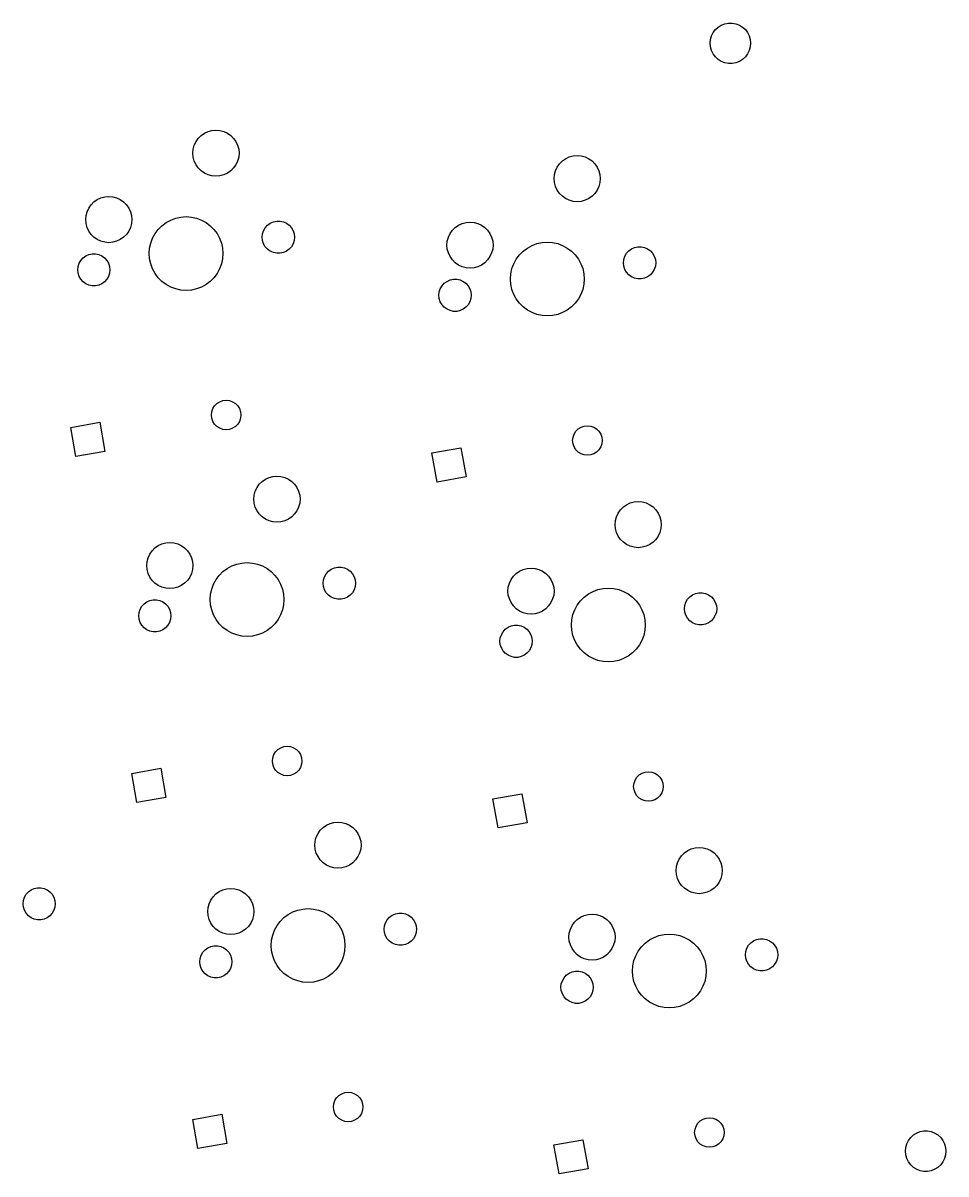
# Model space of a CAD drawing. Extents: x 71 to 343, y -193 to -92.
# Drawn here: x 292.5 to 342.6, y -154.9 to -92.5 of the extents above; entities that cross this region are included whole.
import ezdxf

# ---------------------------------------------------------------- set-up
doc = ezdxf.new("R2010")
doc.units = 0
doc.layers.add('BLACK', color=7, linetype='CONTINUOUS')

msp = doc.modelspace()

# ---------------------------------------------------------------- linework, layer by layer
at = {"layer": 'BLACK', "linetype": 'CONTINUOUS'}
for p, q in [((329.961, -93.0502), (330.083, -92.8882)), ((330.083, -92.8882), (330.233, -92.7514)), ((330.233, -92.7514), (330.406, -92.6445)), ((330.406, -92.6445), (330.595, -92.5712)), ((330.595, -92.5712), (330.795, -92.5339)), ((330.795, -92.5339), (330.998, -92.5339)), ((330.998, -92.5339), (331.197, -92.5712)), ((331.197, -92.5712), (331.386, -92.6445)), ((331.386, -92.6445), (331.559, -92.7514)), ((331.559, -92.7514), (331.709, -92.8882)), ((331.709, -92.8882), (331.831, -93.0502)), ((329.796, -93.6292), (329.815, -93.4271)), ((329.815, -93.4271), (329.87, -93.2319)), ((329.87, -93.2319), (329.961, -93.0502)), ((331.831, -93.0502), (331.922, -93.2319)), ((331.922, -93.2319), (331.977, -93.4271)), ((331.977, -93.4271), (331.996, -93.6292)), ((329.815, -93.8314), (329.796, -93.6292)), ((329.87, -94.0266), (329.815, -93.8314)), ((329.961, -94.2083), (329.87, -94.0266)), ((330.083, -94.3703), (329.961, -94.2083)), ((331.831, -94.2083), (331.709, -94.3703)), ((331.922, -94.0266), (331.831, -94.2083)), ((331.977, -93.8314), (331.922, -94.0266)), ((331.996, -93.6292), (331.977, -93.8314)), ((330.233, -94.507), (330.083, -94.3703)), ((330.406, -94.6139), (330.233, -94.507)), ((330.595, -94.6872), (330.406, -94.6139)), ((330.795, -94.7245), (330.595, -94.6872)), ((330.998, -94.7245), (330.795, -94.7245)), ((331.197, -94.6872), (330.998, -94.7245)), ((331.386, -94.6139), (331.197, -94.6872)), ((331.559, -94.507), (331.386, -94.6139)), ((331.709, -94.3703), (331.559, -94.507)), ((302.2, -98.6327), (302.379, -98.5078)), ((302.379, -98.5078), (302.576, -98.4157)), ((302.576, -98.4157), (302.787, -98.3593)), ((302.787, -98.3593), (303.004, -98.3403)), ((303.004, -98.3403), (303.221, -98.3593)), ((303.221, -98.3593), (303.431, -98.4157)), ((303.431, -98.4157), (303.629, -98.5078)), ((303.629, -98.5078), (303.807, -98.6327)), ((301.773, -99.3732), (301.829, -99.1628)), ((301.829, -99.1628), (301.921, -98.9653)), ((301.921, -98.9653), (302.046, -98.7868)), ((302.046, -98.7868), (302.2, -98.6327)), ((303.807, -98.6327), (303.961, -98.7868)), ((303.961, -98.7868), (304.086, -98.9653)), ((304.086, -98.9653), (304.178, -99.1628)), ((304.178, -99.1628), (304.235, -99.3732)), ((301.754, -99.5903), (301.773, -99.3732)), ((301.773, -99.8074), (301.754, -99.5903)), ((301.829, -100.018), (301.773, -99.8074)), ((304.235, -99.8074), (304.178, -100.018)), ((304.235, -99.3732), (304.254, -99.5903)), ((304.254, -99.5903), (304.235, -99.8074)), ((321.966, -99.8899), (322.164, -99.7978)), ((322.164, -99.7978), (322.374, -99.7414)), ((322.374, -99.7414), (322.591, -99.7224)), ((322.591, -99.7224), (322.808, -99.7414)), ((322.808, -99.7414), (323.019, -99.7978)), ((323.019, -99.7978), (323.216, -99.8899)), ((301.921, -100.215), (301.829, -100.018)), ((302.046, -100.394), (301.921, -100.215)), ((302.2, -100.548), (302.046, -100.394)), ((303.961, -100.394), (303.807, -100.548)), ((304.086, -100.215), (303.961, -100.394)), ((304.178, -100.018), (304.086, -100.215)), ((321.417, -100.545), (321.509, -100.347)), ((321.509, -100.347), (321.634, -100.169)), ((321.634, -100.169), (321.788, -100.015)), ((321.788, -100.015), (321.966, -99.8899)), ((323.216, -99.8899), (323.395, -100.015)), ((323.395, -100.015), (323.549, -100.169)), ((323.549, -100.169), (323.674, -100.347)), ((323.674, -100.347), (323.766, -100.545)), ((302.379, -100.673), (302.2, -100.548)), ((302.576, -100.765), (302.379, -100.673)), ((302.787, -100.821), (302.576, -100.765)), ((303.004, -100.84), (302.787, -100.821)), ((303.221, -100.821), (303.004, -100.84)), ((303.431, -100.765), (303.221, -100.821)), ((303.629, -100.673), (303.431, -100.765)), ((303.807, -100.548), (303.629, -100.673)), ((321.341, -100.972), (321.36, -100.755)), ((321.36, -101.19), (321.341, -100.972)), ((321.36, -100.755), (321.417, -100.545)), ((323.766, -100.545), (323.822, -100.755)), ((323.822, -100.755), (323.841, -100.972)), ((323.841, -100.972), (323.822, -101.19)), ((321.417, -101.4), (321.36, -101.19)), ((321.509, -101.597), (321.417, -101.4)), ((321.634, -101.776), (321.509, -101.597)), ((323.674, -101.597), (323.549, -101.776)), ((323.766, -101.4), (323.674, -101.597)), ((323.822, -101.19), (323.766, -101.4)), ((296.234, -102.391), (296.388, -102.237)), ((296.388, -102.237), (296.566, -102.112)), ((296.566, -102.112), (296.764, -102.02)), ((296.764, -102.02), (296.974, -101.963)), ((296.974, -101.963), (297.191, -101.944)), ((297.191, -101.944), (297.408, -101.963)), ((297.408, -101.963), (297.619, -102.02)), ((297.619, -102.02), (297.816, -102.112)), ((297.816, -102.112), (297.995, -102.237)), ((297.995, -102.237), (298.149, -102.391)), ((321.788, -101.93), (321.634, -101.776)), ((321.966, -102.055), (321.788, -101.93)), ((322.164, -102.147), (321.966, -102.055)), ((322.374, -102.203), (322.164, -102.147)), ((322.591, -102.222), (322.374, -102.203)), ((322.808, -102.203), (322.591, -102.222)), ((323.019, -102.147), (322.808, -102.203)), ((323.216, -102.055), (323.019, -102.147)), ((323.395, -101.93), (323.216, -102.055)), ((323.549, -101.776), (323.395, -101.93)), ((295.96, -102.977), (296.017, -102.767)), ((296.017, -102.767), (296.109, -102.569)), ((296.109, -102.569), (296.234, -102.391)), ((298.149, -102.391), (298.274, -102.569)), ((298.274, -102.569), (298.366, -102.767)), ((298.366, -102.767), (298.422, -102.977)), ((295.941, -103.194), (295.96, -102.977)), ((295.96, -103.411), (295.941, -103.194)), ((296.017, -103.622), (295.96, -103.411)), ((298.422, -103.411), (298.366, -103.622)), ((298.422, -102.977), (298.441, -103.194)), ((298.441, -103.194), (298.422, -103.411)), ((299.873, -103.724), (300.075, -103.523)), ((300.075, -103.523), (300.303, -103.352)), ((300.303, -103.352), (300.553, -103.215)), ((300.553, -103.215), (300.821, -103.115)), ((300.821, -103.115), (301.1, -103.055)), ((301.1, -103.055), (301.384, -103.034)), ((301.384, -103.034), (301.669, -103.055)), ((301.669, -103.055), (301.948, -103.115)), ((301.948, -103.115), (302.215, -103.215)), ((302.215, -103.215), (302.466, -103.352)), ((302.466, -103.352), (302.694, -103.523)), ((302.694, -103.523), (302.896, -103.724)), ((305.679, -103.638), (305.802, -103.502)), ((305.802, -103.502), (305.95, -103.394)), ((305.95, -103.394), (306.117, -103.32)), ((306.117, -103.32), (306.296, -103.282)), ((306.296, -103.282), (306.479, -103.282)), ((306.479, -103.282), (306.658, -103.32)), ((306.658, -103.32), (306.825, -103.394)), ((306.825, -103.394), (306.973, -103.502)), ((306.973, -103.502), (307.095, -103.638)), ((315.975, -103.619), (316.154, -103.494)), ((316.154, -103.494), (316.351, -103.402)), ((316.351, -103.402), (316.562, -103.346)), ((316.562, -103.346), (316.779, -103.327)), ((316.779, -103.327), (316.996, -103.346)), ((316.996, -103.346), (317.206, -103.402)), ((317.206, -103.402), (317.404, -103.494)), ((317.404, -103.494), (317.582, -103.619)), ((296.109, -103.819), (296.017, -103.622)), ((296.234, -103.998), (296.109, -103.819)), ((296.388, -104.152), (296.234, -103.998)), ((296.566, -104.277), (296.388, -104.152)), ((297.995, -104.152), (297.816, -104.277)), ((298.149, -103.998), (297.995, -104.152)), ((298.274, -103.819), (298.149, -103.998)), ((298.366, -103.622), (298.274, -103.819)), ((299.465, -104.471), (299.565, -104.203)), ((299.565, -104.203), (299.702, -103.953)), ((299.702, -103.953), (299.873, -103.724)), ((302.896, -103.724), (303.067, -103.953)), ((303.067, -103.953), (303.204, -104.203)), ((303.204, -104.203), (303.303, -104.471)), ((305.512, -104.152), (305.531, -103.97)), ((305.531, -104.334), (305.512, -104.152)), ((305.531, -103.97), (305.588, -103.796)), ((305.588, -103.796), (305.679, -103.638)), ((307.095, -103.638), (307.186, -103.796)), ((307.186, -103.796), (307.243, -103.97)), ((307.243, -103.97), (307.262, -104.152)), ((307.262, -104.152), (307.243, -104.334)), ((315.548, -104.359), (315.604, -104.149)), ((315.604, -104.149), (315.696, -103.952)), ((315.696, -103.952), (315.821, -103.773)), ((315.821, -103.773), (315.975, -103.619)), ((317.582, -103.619), (317.736, -103.773)), ((317.736, -103.773), (317.861, -103.952)), ((317.861, -103.952), (317.953, -104.149)), ((317.953, -104.149), (318.01, -104.359)), ((296.764, -104.369), (296.566, -104.277)), ((296.974, -104.425), (296.764, -104.369)), ((297.191, -104.444), (296.974, -104.425)), ((297.408, -104.425), (297.191, -104.444)), ((297.619, -104.369), (297.408, -104.425)), ((297.816, -104.277), (297.619, -104.369)), ((299.384, -105.034), (299.405, -104.75)), ((299.405, -104.75), (299.465, -104.471)), ((303.303, -104.471), (303.364, -104.75)), ((303.364, -104.75), (303.384, -105.034)), ((305.588, -104.508), (305.531, -104.334)), ((305.679, -104.666), (305.588, -104.508)), ((305.802, -104.802), (305.679, -104.666)), ((305.95, -104.91), (305.802, -104.802)), ((306.973, -104.802), (306.825, -104.91)), ((307.095, -104.666), (306.973, -104.802)), ((307.186, -104.508), (307.095, -104.666)), ((307.243, -104.334), (307.186, -104.508)), ((315.529, -104.577), (315.548, -104.359)), ((315.548, -104.794), (315.529, -104.577)), ((315.604, -105.004), (315.548, -104.794)), ((318.01, -104.794), (317.953, -105.004)), ((318.01, -104.359), (318.029, -104.577)), ((318.029, -104.577), (318.01, -104.794)), ((319.662, -104.905), (319.891, -104.734)), ((319.891, -104.734), (320.141, -104.597)), ((320.141, -104.597), (320.408, -104.497)), ((320.408, -104.497), (320.687, -104.437)), ((320.687, -104.437), (320.972, -104.416)), ((320.972, -104.416), (321.257, -104.437)), ((321.257, -104.437), (321.535, -104.497)), ((321.535, -104.497), (321.803, -104.597)), ((321.803, -104.597), (322.053, -104.734)), ((322.053, -104.734), (322.282, -104.905)), ((325.389, -104.884), (325.537, -104.776)), ((325.537, -104.776), (325.704, -104.702)), ((325.704, -104.702), (325.883, -104.664)), ((325.883, -104.664), (326.066, -104.664)), ((326.066, -104.664), (326.245, -104.702)), ((326.245, -104.702), (326.412, -104.776)), ((326.412, -104.776), (326.56, -104.884)), ((295.582, -105.56), (295.674, -105.402)), ((295.674, -105.402), (295.796, -105.266)), ((295.796, -105.266), (295.944, -105.159)), ((295.944, -105.159), (296.111, -105.084)), ((296.111, -105.084), (296.29, -105.046)), ((296.29, -105.046), (296.473, -105.046)), ((296.473, -105.046), (296.652, -105.084)), ((296.652, -105.084), (296.819, -105.159)), ((296.819, -105.159), (296.967, -105.266)), ((296.967, -105.266), (297.089, -105.402)), ((297.089, -105.402), (297.181, -105.56)), ((299.405, -105.319), (299.384, -105.034)), ((299.465, -105.598), (299.405, -105.319)), ((303.364, -105.319), (303.303, -105.598)), ((303.384, -105.034), (303.364, -105.319)), ((306.117, -104.984), (305.95, -104.91)), ((306.296, -105.022), (306.117, -104.984)), ((306.479, -105.022), (306.296, -105.022)), ((306.658, -104.984), (306.479, -105.022)), ((306.825, -104.91), (306.658, -104.984)), ((315.696, -105.202), (315.604, -105.004)), ((315.821, -105.38), (315.696, -105.202)), ((315.975, -105.534), (315.821, -105.38)), ((317.736, -105.38), (317.582, -105.534)), ((317.861, -105.202), (317.736, -105.38)), ((317.953, -105.004), (317.861, -105.202)), ((319.153, -105.586), (319.289, -105.335)), ((319.289, -105.335), (319.46, -105.107)), ((319.46, -105.107), (319.662, -104.905)), ((322.282, -104.905), (322.483, -105.107)), ((322.483, -105.107), (322.654, -105.335)), ((322.654, -105.335), (322.791, -105.586)), ((325.1, -105.534), (325.119, -105.352)), ((325.119, -105.352), (325.175, -105.178)), ((325.175, -105.178), (325.267, -105.02)), ((325.267, -105.02), (325.389, -104.884)), ((326.56, -104.884), (326.683, -105.02)), ((326.683, -105.02), (326.774, -105.178)), ((326.774, -105.178), (326.831, -105.352)), ((326.831, -105.352), (326.85, -105.534)), ((295.506, -105.916), (295.526, -105.734)), ((295.526, -106.098), (295.506, -105.916)), ((295.526, -105.734), (295.582, -105.56)), ((297.181, -105.56), (297.237, -105.734)), ((297.237, -105.734), (297.256, -105.916)), ((297.256, -105.916), (297.237, -106.098)), ((299.565, -105.865), (299.465, -105.598)), ((299.702, -106.115), (299.565, -105.865)), ((303.204, -105.865), (303.067, -106.115)), ((303.303, -105.598), (303.204, -105.865)), ((316.154, -105.659), (315.975, -105.534)), ((316.351, -105.751), (316.154, -105.659)), ((316.562, -105.808), (316.351, -105.751)), ((316.779, -105.827), (316.562, -105.808)), ((316.996, -105.808), (316.779, -105.827)), ((317.206, -105.751), (316.996, -105.808)), ((317.404, -105.659), (317.206, -105.751)), ((317.582, -105.534), (317.404, -105.659)), ((318.992, -106.132), (319.053, -105.853)), ((319.053, -105.853), (319.153, -105.586)), ((322.791, -105.586), (322.891, -105.853)), ((322.891, -105.853), (322.952, -106.132)), ((325.119, -105.716), (325.1, -105.534)), ((325.175, -105.89), (325.119, -105.716)), ((325.267, -106.049), (325.175, -105.89)), ((325.389, -106.184), (325.267, -106.049)), ((326.683, -106.049), (326.56, -106.184)), ((326.774, -105.89), (326.683, -106.049)), ((326.831, -105.716), (326.774, -105.89)), ((326.85, -105.534), (326.831, -105.716)), ((295.582, -106.272), (295.526, -106.098)), ((295.674, -106.431), (295.582, -106.272)), ((295.796, -106.567), (295.674, -106.431)), ((295.944, -106.674), (295.796, -106.567)), ((296.111, -106.748), (295.944, -106.674)), ((296.819, -106.674), (296.652, -106.748)), ((296.967, -106.567), (296.819, -106.674)), ((297.089, -106.431), (296.967, -106.567)), ((297.181, -106.272), (297.089, -106.431)), ((297.237, -106.098), (297.181, -106.272)), ((299.873, -106.344), (299.702, -106.115)), ((300.075, -106.546), (299.873, -106.344)), ((300.303, -106.717), (300.075, -106.546)), ((300.553, -106.853), (300.303, -106.717)), ((302.466, -106.717), (302.215, -106.853)), ((302.694, -106.546), (302.466, -106.717)), ((302.896, -106.344), (302.694, -106.546)), ((303.067, -106.115), (302.896, -106.344)), ((315.261, -106.784), (315.384, -106.648)), ((315.384, -106.648), (315.532, -106.541)), ((315.532, -106.541), (315.699, -106.466)), ((315.699, -106.466), (315.878, -106.428)), ((315.878, -106.428), (316.061, -106.428)), ((316.061, -106.428), (316.239, -106.466)), ((316.239, -106.466), (316.407, -106.541)), ((316.407, -106.541), (316.555, -106.648)), ((316.555, -106.648), (316.677, -106.784)), ((318.972, -106.416), (318.992, -106.132)), ((318.992, -106.701), (318.972, -106.416)), ((319.053, -106.98), (318.992, -106.701)), ((322.952, -106.701), (322.891, -106.98)), ((322.952, -106.132), (322.972, -106.416)), ((322.972, -106.416), (322.952, -106.701)), ((325.537, -106.292), (325.389, -106.184)), ((325.704, -106.366), (325.537, -106.292)), ((325.883, -106.404), (325.704, -106.366)), ((326.066, -106.404), (325.883, -106.404)), ((326.245, -106.366), (326.066, -106.404)), ((326.412, -106.292), (326.245, -106.366)), ((326.56, -106.184), (326.412, -106.292)), ((296.29, -106.787), (296.111, -106.748)), ((296.473, -106.787), (296.29, -106.787)), ((296.652, -106.748), (296.473, -106.787)), ((300.821, -106.953), (300.553, -106.853)), ((301.1, -107.014), (300.821, -106.953)), ((301.384, -107.034), (301.1, -107.014)), ((301.669, -107.014), (301.384, -107.034)), ((301.948, -106.953), (301.669, -107.014)), ((302.215, -106.853), (301.948, -106.953)), ((315.094, -107.298), (315.113, -107.117)), ((315.113, -107.48), (315.094, -107.298)), ((315.113, -107.117), (315.17, -106.943)), ((315.17, -106.943), (315.261, -106.784)), ((316.677, -106.784), (316.768, -106.943)), ((316.768, -106.943), (316.825, -107.117)), ((316.825, -107.117), (316.844, -107.298)), ((316.844, -107.298), (316.825, -107.48)), ((319.153, -107.247), (319.053, -106.98)), ((319.289, -107.498), (319.153, -107.247)), ((322.791, -107.247), (322.654, -107.498)), ((322.891, -106.98), (322.791, -107.247)), ((315.17, -107.654), (315.113, -107.48)), ((315.261, -107.813), (315.17, -107.654)), ((315.384, -107.949), (315.261, -107.813)), ((315.532, -108.056), (315.384, -107.949)), ((316.555, -107.949), (316.407, -108.056)), ((316.677, -107.813), (316.555, -107.949)), ((316.768, -107.654), (316.677, -107.813)), ((316.825, -107.48), (316.768, -107.654)), ((319.46, -107.726), (319.289, -107.498)), ((319.662, -107.928), (319.46, -107.726)), ((319.891, -108.099), (319.662, -107.928)), ((322.282, -107.928), (322.053, -108.099)), ((322.483, -107.726), (322.282, -107.928)), ((322.654, -107.498), (322.483, -107.726)), ((315.699, -108.131), (315.532, -108.056)), ((315.878, -108.169), (315.699, -108.131)), ((316.061, -108.169), (315.878, -108.169)), ((316.239, -108.131), (316.061, -108.169)), ((316.407, -108.056), (316.239, -108.131)), ((320.141, -108.236), (319.891, -108.099)), ((320.408, -108.335), (320.141, -108.236)), ((320.687, -108.396), (320.408, -108.335)), ((320.972, -108.416), (320.687, -108.396)), ((321.257, -108.396), (320.972, -108.416)), ((321.535, -108.335), (321.257, -108.396)), ((321.803, -108.236), (321.535, -108.335)), ((322.053, -108.099), (321.803, -108.236)), ((302.778, -113.612), (302.837, -113.443)), ((302.837, -113.443), (302.932, -113.291)), ((302.932, -113.291), (303.059, -113.164)), ((303.059, -113.164), (303.211, -113.069)), ((303.211, -113.069), (303.38, -113.01)), ((303.38, -113.01), (303.558, -112.99)), ((303.558, -112.99), (303.736, -113.01)), ((303.736, -113.01), (303.905, -113.069)), ((303.905, -113.069), (304.057, -113.164)), ((304.057, -113.164), (304.183, -113.291)), ((304.183, -113.291), (304.279, -113.443)), ((304.279, -113.443), (304.338, -113.612)), ((295.127, -114.464), (296.702, -114.186)), ((296.702, -114.186), (296.98, -115.762)), ((302.758, -113.79), (302.778, -113.612)), ((302.778, -113.968), (302.758, -113.79)), ((302.837, -114.137), (302.778, -113.968)), ((302.932, -114.289), (302.837, -114.137)), ((304.279, -114.137), (304.183, -114.289)), ((304.338, -113.968), (304.279, -114.137)), ((304.338, -113.612), (304.358, -113.79)), ((304.358, -113.79), (304.338, -113.968)), ((295.405, -116.04), (295.127, -114.464)), ((303.059, -114.415), (302.932, -114.289)), ((303.211, -114.511), (303.059, -114.415)), ((303.38, -114.57), (303.211, -114.511)), ((303.558, -114.59), (303.38, -114.57)), ((303.736, -114.57), (303.558, -114.59)), ((303.905, -114.511), (303.736, -114.57)), ((304.057, -114.415), (303.905, -114.511)), ((304.183, -114.289), (304.057, -114.415)), ((322.365, -114.994), (322.425, -114.825)), ((322.425, -114.825), (322.52, -114.673)), ((322.52, -114.673), (322.647, -114.546)), ((322.647, -114.546), (322.798, -114.451)), ((322.798, -114.451), (322.967, -114.392)), ((322.967, -114.392), (323.145, -114.372)), ((323.145, -114.372), (323.323, -114.392)), ((323.323, -114.392), (323.492, -114.451)), ((323.492, -114.451), (323.644, -114.546)), ((323.644, -114.546), (323.771, -114.673)), ((323.771, -114.673), (323.866, -114.825)), ((323.866, -114.825), (323.925, -114.994)), ((322.345, -115.172), (322.365, -114.994)), ((322.365, -115.35), (322.345, -115.172)), ((322.425, -115.519), (322.365, -115.35)), ((323.925, -115.35), (323.866, -115.519)), ((323.925, -114.994), (323.945, -115.172)), ((323.945, -115.172), (323.925, -115.35)), ((296.98, -115.762), (295.405, -116.04)), ((314.714, -115.846), (316.29, -115.568)), ((314.992, -117.422), (314.714, -115.846)), ((316.29, -115.568), (316.568, -117.144)), ((322.52, -115.671), (322.425, -115.519)), ((322.647, -115.797), (322.52, -115.671)), ((322.798, -115.893), (322.647, -115.797)), ((322.967, -115.952), (322.798, -115.893)), ((323.145, -115.972), (322.967, -115.952)), ((323.323, -115.952), (323.145, -115.972)), ((323.492, -115.893), (323.323, -115.952)), ((323.644, -115.797), (323.492, -115.893)), ((323.771, -115.671), (323.644, -115.797)), ((323.866, -115.519), (323.771, -115.671)), ((305.508, -117.393), (305.687, -117.268)), ((305.687, -117.268), (305.884, -117.176)), ((305.884, -117.176), (306.095, -117.12)), ((306.095, -117.12), (306.312, -117.101)), ((306.312, -117.101), (306.529, -117.12)), ((306.529, -117.12), (306.739, -117.176)), ((306.739, -117.176), (306.937, -117.268)), ((306.937, -117.268), (307.115, -117.393)), ((316.568, -117.144), (314.992, -117.422)), ((305.081, -118.134), (305.137, -117.923)), ((305.137, -117.923), (305.229, -117.726)), ((305.229, -117.726), (305.354, -117.547)), ((305.354, -117.547), (305.508, -117.393)), ((307.115, -117.393), (307.269, -117.547)), ((307.269, -117.547), (307.394, -117.726)), ((307.394, -117.726), (307.486, -117.923)), ((307.486, -117.923), (307.543, -118.134)), ((305.062, -118.351), (305.081, -118.134)), ((305.081, -118.568), (305.062, -118.351)), ((305.137, -118.778), (305.081, -118.568)), ((307.543, -118.568), (307.486, -118.778)), ((307.543, -118.134), (307.562, -118.351)), ((307.562, -118.351), (307.543, -118.568)), ((325.274, -118.651), (325.472, -118.558)), ((325.472, -118.558), (325.682, -118.502)), ((325.682, -118.502), (325.899, -118.483)), ((325.899, -118.483), (326.116, -118.502)), ((326.116, -118.502), (326.327, -118.558)), ((326.327, -118.558), (326.524, -118.651)), ((305.229, -118.976), (305.137, -118.778)), ((305.354, -119.154), (305.229, -118.976)), ((305.508, -119.308), (305.354, -119.154)), ((307.269, -119.154), (307.115, -119.308)), ((307.394, -118.976), (307.269, -119.154)), ((307.486, -118.778), (307.394, -118.976)), ((324.725, -119.306), (324.817, -119.108)), ((324.817, -119.108), (324.942, -118.93)), ((324.942, -118.93), (325.096, -118.775)), ((325.096, -118.775), (325.274, -118.651)), ((326.524, -118.651), (326.703, -118.775)), ((326.703, -118.775), (326.857, -118.93)), ((326.857, -118.93), (326.982, -119.108)), ((326.982, -119.108), (327.074, -119.306)), ((305.687, -119.433), (305.508, -119.308)), ((305.884, -119.526), (305.687, -119.433)), ((306.095, -119.582), (305.884, -119.526)), ((306.312, -119.601), (306.095, -119.582)), ((306.529, -119.582), (306.312, -119.601)), ((306.739, -119.526), (306.529, -119.582)), ((306.937, -119.433), (306.739, -119.526)), ((307.115, -119.308), (306.937, -119.433)), ((324.649, -119.733), (324.668, -119.516)), ((324.668, -119.95), (324.649, -119.733)), ((324.668, -119.516), (324.725, -119.306)), ((327.074, -119.306), (327.13, -119.516)), ((327.13, -119.516), (327.149, -119.733)), ((327.149, -119.733), (327.13, -119.95)), ((324.725, -120.161), (324.668, -119.95)), ((324.817, -120.358), (324.725, -120.161)), ((324.942, -120.537), (324.817, -120.358)), ((326.982, -120.358), (326.857, -120.537)), ((327.074, -120.161), (326.982, -120.358)), ((327.13, -119.95), (327.074, -120.161)), ((299.542, -121.151), (299.696, -120.997)), ((299.696, -120.997), (299.874, -120.872)), ((299.874, -120.872), (300.072, -120.78)), ((300.072, -120.78), (300.282, -120.724)), ((300.282, -120.724), (300.499, -120.705)), ((300.499, -120.705), (300.716, -120.724)), ((300.716, -120.724), (300.927, -120.78)), ((300.927, -120.78), (301.124, -120.872)), ((301.124, -120.872), (301.303, -120.997)), ((301.303, -120.997), (301.457, -121.151)), ((325.096, -120.691), (324.942, -120.537)), ((325.274, -120.816), (325.096, -120.691)), ((325.472, -120.908), (325.274, -120.816)), ((325.682, -120.964), (325.472, -120.908)), ((325.899, -120.983), (325.682, -120.964)), ((326.116, -120.964), (325.899, -120.983)), ((326.327, -120.908), (326.116, -120.964)), ((326.524, -120.816), (326.327, -120.908)), ((326.703, -120.691), (326.524, -120.816)), ((326.857, -120.537), (326.703, -120.691)), ((299.268, -121.738), (299.325, -121.527)), ((299.325, -121.527), (299.417, -121.33)), ((299.417, -121.33), (299.542, -121.151)), ((301.457, -121.151), (301.582, -121.33)), ((301.582, -121.33), (301.674, -121.527)), ((301.674, -121.527), (301.73, -121.738)), ((299.249, -121.955), (299.268, -121.738)), ((299.268, -122.172), (299.249, -121.955)), ((299.325, -122.382), (299.268, -122.172)), ((301.73, -122.172), (301.674, -122.382)), ((301.73, -121.738), (301.749, -121.955)), ((301.749, -121.955), (301.73, -122.172)), ((303.181, -122.485), (303.383, -122.283)), ((303.383, -122.283), (303.611, -122.112)), ((303.611, -122.112), (303.861, -121.976)), ((303.861, -121.976), (304.129, -121.876)), ((304.129, -121.876), (304.408, -121.815)), ((304.408, -121.815), (304.692, -121.795)), ((304.692, -121.795), (304.977, -121.815)), ((304.977, -121.815), (305.256, -121.876)), ((305.256, -121.876), (305.523, -121.976)), ((305.523, -121.976), (305.774, -122.112)), ((305.774, -122.112), (306.002, -122.283)), ((306.002, -122.283), (306.204, -122.485)), ((308.987, -122.398), (309.11, -122.262)), ((309.11, -122.262), (309.258, -122.155)), ((309.258, -122.155), (309.425, -122.08)), ((309.425, -122.08), (309.604, -122.042)), ((309.604, -122.042), (309.787, -122.042)), ((309.787, -122.042), (309.966, -122.08)), ((309.966, -122.08), (310.133, -122.155)), ((310.133, -122.155), (310.281, -122.262)), ((310.281, -122.262), (310.403, -122.398)), ((319.283, -122.38), (319.462, -122.255)), ((319.462, -122.255), (319.659, -122.162)), ((319.659, -122.162), (319.87, -122.106)), ((319.87, -122.106), (320.087, -122.087)), ((320.087, -122.087), (320.304, -122.106)), ((320.304, -122.106), (320.514, -122.162)), ((320.514, -122.162), (320.712, -122.255)), ((320.712, -122.255), (320.89, -122.38)), ((299.417, -122.58), (299.325, -122.382)), ((299.542, -122.758), (299.417, -122.58)), ((299.696, -122.913), (299.542, -122.758)), ((299.874, -123.037), (299.696, -122.913)), ((301.303, -122.913), (301.124, -123.037)), ((301.457, -122.758), (301.303, -122.913)), ((301.582, -122.58), (301.457, -122.758)), ((301.674, -122.382), (301.582, -122.58)), ((302.873, -122.964), (303.01, -122.713)), ((303.01, -122.713), (303.181, -122.485)), ((306.204, -122.485), (306.375, -122.713)), ((306.375, -122.713), (306.512, -122.964)), ((308.82, -122.913), (308.839, -122.731)), ((308.839, -123.095), (308.82, -122.913)), ((308.839, -122.731), (308.896, -122.557)), ((308.896, -122.557), (308.987, -122.398)), ((310.403, -122.398), (310.494, -122.557)), ((310.494, -122.557), (310.551, -122.731)), ((310.551, -122.731), (310.57, -122.913)), ((310.57, -122.913), (310.551, -123.095)), ((318.856, -123.12), (318.912, -122.91)), ((318.912, -122.91), (319.004, -122.712)), ((319.004, -122.712), (319.129, -122.534)), ((319.129, -122.534), (319.283, -122.38)), ((320.89, -122.38), (321.044, -122.534)), ((321.044, -122.534), (321.169, -122.712)), ((321.169, -122.712), (321.261, -122.91)), ((321.261, -122.91), (321.318, -123.12)), ((300.072, -123.13), (299.874, -123.037)), ((300.282, -123.186), (300.072, -123.13)), ((300.499, -123.205), (300.282, -123.186)), ((300.716, -123.186), (300.499, -123.205)), ((300.927, -123.13), (300.716, -123.186)), ((301.124, -123.037), (300.927, -123.13)), ((302.692, -123.795), (302.713, -123.51)), ((302.713, -123.51), (302.773, -123.231)), ((302.773, -123.231), (302.873, -122.964)), ((306.512, -122.964), (306.611, -123.231)), ((306.611, -123.231), (306.672, -123.51)), ((306.672, -123.51), (306.692, -123.795)), ((308.896, -123.269), (308.839, -123.095)), ((308.987, -123.427), (308.896, -123.269)), ((309.11, -123.563), (308.987, -123.427)), ((309.258, -123.67), (309.11, -123.563)), ((310.281, -123.563), (310.133, -123.67)), ((310.403, -123.427), (310.281, -123.563)), ((310.494, -123.269), (310.403, -123.427)), ((310.551, -123.095), (310.494, -123.269)), ((318.837, -123.337), (318.856, -123.12)), ((318.856, -123.554), (318.837, -123.337)), ((318.912, -123.765), (318.856, -123.554)), ((321.318, -123.554), (321.261, -123.765)), ((321.318, -123.12), (321.337, -123.337)), ((321.337, -123.337), (321.318, -123.554)), ((322.97, -123.665), (323.199, -123.494)), ((323.199, -123.494), (323.449, -123.358)), ((323.449, -123.358), (323.716, -123.258)), ((323.716, -123.258), (323.995, -123.197)), ((323.995, -123.197), (324.28, -123.177)), ((324.28, -123.177), (324.565, -123.197)), ((324.565, -123.197), (324.843, -123.258)), ((324.843, -123.258), (325.111, -123.358)), ((325.111, -123.358), (325.361, -123.494)), ((325.361, -123.494), (325.59, -123.665)), ((328.697, -123.645), (328.845, -123.537)), ((328.845, -123.537), (329.012, -123.463)), ((329.012, -123.463), (329.191, -123.425)), ((329.191, -123.425), (329.374, -123.425)), ((329.374, -123.425), (329.553, -123.463)), ((329.553, -123.463), (329.72, -123.537)), ((329.72, -123.537), (329.868, -123.645)), ((298.89, -124.321), (298.982, -124.163)), ((298.982, -124.163), (299.104, -124.027)), ((299.104, -124.027), (299.252, -123.919)), ((299.252, -123.919), (299.419, -123.845)), ((299.419, -123.845), (299.598, -123.807)), ((299.598, -123.807), (299.781, -123.807)), ((299.781, -123.807), (299.96, -123.845)), ((299.96, -123.845), (300.127, -123.919)), ((300.127, -123.919), (300.275, -124.027)), ((300.275, -124.027), (300.397, -124.163)), ((300.397, -124.163), (300.489, -124.321)), ((302.713, -124.079), (302.692, -123.795)), ((302.773, -124.358), (302.713, -124.079)), ((306.672, -124.079), (306.611, -124.358)), ((306.692, -123.795), (306.672, -124.079)), ((309.425, -123.745), (309.258, -123.67)), ((309.604, -123.783), (309.425, -123.745)), ((309.787, -123.783), (309.604, -123.783)), ((309.966, -123.745), (309.787, -123.783)), ((310.133, -123.67), (309.966, -123.745)), ((319.004, -123.962), (318.912, -123.765)), ((319.129, -124.141), (319.004, -123.962)), ((319.283, -124.295), (319.129, -124.141)), ((321.044, -124.141), (320.89, -124.295)), ((321.169, -123.962), (321.044, -124.141)), ((321.261, -123.765), (321.169, -123.962)), ((322.461, -124.346), (322.597, -124.096)), ((322.597, -124.096), (322.768, -123.867)), ((322.768, -123.867), (322.97, -123.665)), ((325.59, -123.665), (325.791, -123.867)), ((325.791, -123.867), (325.962, -124.096)), ((325.962, -124.096), (326.099, -124.346)), ((328.408, -124.295), (328.427, -124.113)), ((328.427, -124.113), (328.483, -123.939)), ((328.483, -123.939), (328.575, -123.78)), ((328.575, -123.78), (328.697, -123.645)), ((329.868, -123.645), (329.991, -123.78)), ((329.991, -123.78), (330.082, -123.939)), ((330.082, -123.939), (330.139, -124.113)), ((330.139, -124.113), (330.158, -124.295)), ((298.814, -124.677), (298.834, -124.495)), ((298.834, -124.859), (298.814, -124.677)), ((298.834, -124.495), (298.89, -124.321)), ((300.489, -124.321), (300.545, -124.495)), ((300.545, -124.495), (300.564, -124.677)), ((300.564, -124.677), (300.545, -124.859)), ((302.873, -124.626), (302.773, -124.358)), ((303.01, -124.876), (302.873, -124.626)), ((306.512, -124.626), (306.375, -124.876)), ((306.611, -124.358), (306.512, -124.626)), ((319.462, -124.42), (319.283, -124.295)), ((319.659, -124.512), (319.462, -124.42)), ((319.87, -124.568), (319.659, -124.512)), ((320.087, -124.587), (319.87, -124.568)), ((320.304, -124.568), (320.087, -124.587)), ((320.514, -124.512), (320.304, -124.568)), ((320.712, -124.42), (320.514, -124.512)), ((320.89, -124.295), (320.712, -124.42)), ((322.3, -124.892), (322.361, -124.613)), ((322.361, -124.613), (322.461, -124.346)), ((326.099, -124.346), (326.199, -124.613)), ((326.199, -124.613), (326.26, -124.892)), ((328.427, -124.477), (328.408, -124.295)), ((328.483, -124.651), (328.427, -124.477)), ((328.575, -124.809), (328.483, -124.651)), ((328.697, -124.945), (328.575, -124.809)), ((329.991, -124.809), (329.868, -124.945)), ((330.082, -124.651), (329.991, -124.809)), ((330.139, -124.477), (330.082, -124.651)), ((330.158, -124.295), (330.139, -124.477)), ((298.89, -125.033), (298.834, -124.859)), ((298.982, -125.191), (298.89, -125.033)), ((299.104, -125.327), (298.982, -125.191)), ((299.252, -125.435), (299.104, -125.327)), ((299.419, -125.509), (299.252, -125.435)), ((300.127, -125.435), (299.96, -125.509)), ((300.275, -125.327), (300.127, -125.435)), ((300.397, -125.191), (300.275, -125.327)), ((300.489, -125.033), (300.397, -125.191)), ((300.545, -124.859), (300.489, -125.033)), ((303.181, -125.104), (303.01, -124.876)), ((303.383, -125.306), (303.181, -125.104)), ((303.611, -125.477), (303.383, -125.306)), ((306.002, -125.306), (305.774, -125.477)), ((306.204, -125.104), (306.002, -125.306)), ((306.375, -124.876), (306.204, -125.104)), ((318.569, -125.545), (318.692, -125.409)), ((318.692, -125.409), (318.84, -125.301)), ((318.84, -125.301), (319.007, -125.227)), ((319.007, -125.227), (319.186, -125.189)), ((319.186, -125.189), (319.369, -125.189)), ((319.369, -125.189), (319.547, -125.227)), ((319.547, -125.227), (319.715, -125.301)), ((319.715, -125.301), (319.863, -125.409)), ((319.863, -125.409), (319.985, -125.545)), ((322.28, -125.177), (322.3, -124.892)), ((322.3, -125.462), (322.28, -125.177)), ((326.26, -124.892), (326.28, -125.177)), ((326.28, -125.177), (326.26, -125.462)), ((328.845, -125.053), (328.697, -124.945)), ((329.012, -125.127), (328.845, -125.053)), ((329.191, -125.165), (329.012, -125.127)), ((329.374, -125.165), (329.191, -125.165)), ((329.553, -125.127), (329.374, -125.165)), ((329.72, -125.053), (329.553, -125.127)), ((329.868, -124.945), (329.72, -125.053)), ((299.598, -125.547), (299.419, -125.509)), ((299.781, -125.547), (299.598, -125.547)), ((299.96, -125.509), (299.781, -125.547)), ((303.861, -125.614), (303.611, -125.477)), ((304.129, -125.714), (303.861, -125.614)), ((304.408, -125.774), (304.129, -125.714)), ((304.692, -125.795), (304.408, -125.774)), ((304.977, -125.774), (304.692, -125.795)), ((305.256, -125.714), (304.977, -125.774)), ((305.523, -125.614), (305.256, -125.714)), ((305.774, -125.477), (305.523, -125.614)), ((318.402, -126.059), (318.421, -125.877)), ((318.421, -126.241), (318.402, -126.059)), ((318.421, -125.877), (318.478, -125.703)), ((318.478, -125.703), (318.569, -125.545)), ((319.985, -125.545), (320.076, -125.703)), ((320.076, -125.703), (320.133, -125.877)), ((320.133, -125.877), (320.152, -126.059)), ((320.152, -126.059), (320.133, -126.241)), ((322.361, -125.74), (322.3, -125.462)), ((322.461, -126.008), (322.361, -125.74)), ((322.597, -126.258), (322.461, -126.008)), ((326.099, -126.008), (325.962, -126.258)), ((326.199, -125.74), (326.099, -126.008)), ((326.26, -125.462), (326.199, -125.74)), ((318.478, -126.415), (318.421, -126.241)), ((318.569, -126.573), (318.478, -126.415)), ((318.692, -126.709), (318.569, -126.573)), ((319.985, -126.573), (319.863, -126.709)), ((320.076, -126.415), (319.985, -126.573)), ((320.133, -126.241), (320.076, -126.415)), ((322.768, -126.487), (322.597, -126.258)), ((322.97, -126.688), (322.768, -126.487)), ((323.199, -126.859), (322.97, -126.688)), ((325.59, -126.688), (325.361, -126.859)), ((325.791, -126.487), (325.59, -126.688)), ((325.962, -126.258), (325.791, -126.487)), ((318.84, -126.817), (318.692, -126.709)), ((319.007, -126.891), (318.84, -126.817)), ((319.186, -126.929), (319.007, -126.891)), ((319.369, -126.929), (319.186, -126.929)), ((319.547, -126.891), (319.369, -126.929)), ((319.715, -126.817), (319.547, -126.891)), ((319.863, -126.709), (319.715, -126.817)), ((323.449, -126.996), (323.199, -126.859)), ((323.716, -127.096), (323.449, -126.996)), ((323.995, -127.157), (323.716, -127.096)), ((324.28, -127.177), (323.995, -127.157)), ((324.565, -127.157), (324.28, -127.177)), ((324.843, -127.096), (324.565, -127.157)), ((325.111, -126.996), (324.843, -127.096)), ((325.361, -126.859), (325.111, -126.996)), ((306.086, -132.372), (306.145, -132.203)), ((306.145, -132.203), (306.24, -132.052)), ((306.24, -132.052), (306.367, -131.925)), ((306.367, -131.925), (306.519, -131.83)), ((306.519, -131.83), (306.688, -131.77)), ((306.688, -131.77), (306.866, -131.75)), ((306.866, -131.75), (307.044, -131.77)), ((307.044, -131.77), (307.213, -131.83)), ((307.213, -131.83), (307.365, -131.925)), ((307.365, -131.925), (307.491, -132.052)), ((307.491, -132.052), (307.587, -132.203)), ((307.587, -132.203), (307.646, -132.372)), ((306.066, -132.55), (306.086, -132.372)), ((306.086, -132.728), (306.066, -132.55)), ((306.145, -132.897), (306.086, -132.728)), ((306.24, -133.049), (306.145, -132.897)), ((307.587, -132.897), (307.491, -133.049)), ((307.646, -132.728), (307.587, -132.897)), ((307.646, -132.372), (307.666, -132.55)), ((307.666, -132.55), (307.646, -132.728)), ((298.435, -133.225), (300.01, -132.947)), ((298.713, -134.8), (298.435, -133.225)), ((300.01, -132.947), (300.288, -134.523)), ((306.367, -133.176), (306.24, -133.049)), ((306.519, -133.271), (306.367, -133.176)), ((306.688, -133.33), (306.519, -133.271)), ((306.866, -133.35), (306.688, -133.33)), ((307.044, -133.33), (306.866, -133.35)), ((307.213, -133.271), (307.044, -133.33)), ((307.365, -133.176), (307.213, -133.271)), ((307.491, -133.049), (307.365, -133.176)), ((325.733, -133.585), (325.828, -133.434)), ((325.828, -133.434), (325.955, -133.307)), ((325.955, -133.307), (326.106, -133.212)), ((326.106, -133.212), (326.275, -133.153)), ((326.275, -133.153), (326.453, -133.133)), ((326.453, -133.133), (326.631, -133.153)), ((326.631, -133.153), (326.8, -133.212)), ((326.8, -133.212), (326.952, -133.307)), ((326.952, -133.307), (327.079, -133.434)), ((327.079, -133.434), (327.174, -133.585)), ((325.653, -133.933), (325.673, -133.755)), ((325.673, -134.111), (325.653, -133.933)), ((325.673, -133.755), (325.733, -133.585)), ((325.733, -134.28), (325.673, -134.111)), ((327.174, -133.585), (327.233, -133.755)), ((327.233, -134.111), (327.174, -134.28)), ((327.233, -133.755), (327.253, -133.933)), ((327.253, -133.933), (327.233, -134.111)), ((300.288, -134.523), (298.713, -134.8)), ((318.022, -134.607), (319.598, -134.329)), ((318.3, -136.182), (318.022, -134.607)), ((319.598, -134.329), (319.876, -135.905)), ((325.828, -134.431), (325.733, -134.28)), ((325.955, -134.558), (325.828, -134.431)), ((326.106, -134.653), (325.955, -134.558)), ((326.275, -134.712), (326.106, -134.653)), ((326.453, -134.733), (326.275, -134.712)), ((326.631, -134.712), (326.453, -134.733)), ((326.8, -134.653), (326.631, -134.712)), ((326.952, -134.558), (326.8, -134.653)), ((327.079, -134.431), (326.952, -134.558)), ((327.174, -134.28), (327.079, -134.431)), ((308.816, -136.154), (308.995, -136.029)), ((308.995, -136.029), (309.192, -135.937)), ((309.192, -135.937), (309.403, -135.88)), ((309.403, -135.88), (309.62, -135.861)), ((309.62, -135.861), (309.837, -135.88)), ((309.837, -135.88), (310.047, -135.937)), ((310.047, -135.937), (310.245, -136.029)), ((310.245, -136.029), (310.423, -136.154)), ((319.876, -135.905), (318.3, -136.182)), ((308.445, -136.684), (308.537, -136.486)), ((308.537, -136.486), (308.662, -136.308)), ((308.662, -136.308), (308.816, -136.154)), ((310.423, -136.154), (310.577, -136.308)), ((310.577, -136.308), (310.702, -136.486)), ((310.702, -136.486), (310.794, -136.684)), ((308.37, -137.111), (308.389, -136.894)), ((308.389, -137.329), (308.37, -137.111)), ((308.389, -136.894), (308.445, -136.684)), ((310.794, -136.684), (310.851, -136.894)), ((310.851, -136.894), (310.87, -137.111)), ((310.87, -137.111), (310.851, -137.329)), ((328.78, -137.319), (328.99, -137.263)), ((328.99, -137.263), (329.207, -137.244)), ((329.207, -137.244), (329.424, -137.263)), ((329.424, -137.263), (329.635, -137.319)), ((308.445, -137.539), (308.389, -137.329)), ((308.537, -137.736), (308.445, -137.539)), ((308.662, -137.915), (308.537, -137.736)), ((308.816, -138.069), (308.662, -137.915)), ((310.577, -137.915), (310.423, -138.069)), ((310.702, -137.736), (310.577, -137.915)), ((310.794, -137.539), (310.702, -137.736)), ((310.851, -137.329), (310.794, -137.539)), ((328.033, -138.066), (328.125, -137.869)), ((328.125, -137.869), (328.25, -137.69)), ((328.25, -137.69), (328.404, -137.536)), ((328.404, -137.536), (328.582, -137.411)), ((328.582, -137.411), (328.78, -137.319)), ((329.635, -137.319), (329.832, -137.411)), ((329.832, -137.411), (330.011, -137.536)), ((330.011, -137.536), (330.165, -137.69)), ((330.165, -137.69), (330.29, -137.869)), ((330.29, -137.869), (330.382, -138.066)), ((308.995, -138.194), (308.816, -138.069)), ((309.192, -138.286), (308.995, -138.194)), ((309.403, -138.342), (309.192, -138.286)), ((309.62, -138.361), (309.403, -138.342)), ((309.837, -138.342), (309.62, -138.361)), ((310.047, -138.286), (309.837, -138.342)), ((310.245, -138.194), (310.047, -138.286)), ((310.423, -138.069), (310.245, -138.194)), ((327.957, -138.494), (327.976, -138.277)), ((327.976, -138.711), (327.957, -138.494)), ((327.976, -138.277), (328.033, -138.066)), ((330.382, -138.066), (330.438, -138.277)), ((330.438, -138.277), (330.457, -138.494)), ((330.457, -138.494), (330.438, -138.711)), ((328.033, -138.921), (327.976, -138.711)), ((328.125, -139.119), (328.033, -138.921)), ((328.25, -139.297), (328.125, -139.119)), ((330.29, -139.119), (330.165, -139.297)), ((330.382, -138.921), (330.29, -139.119)), ((330.438, -138.711), (330.382, -138.921)), ((292.616, -139.935), (292.708, -139.777)), ((292.708, -139.777), (292.83, -139.641)), ((292.83, -139.641), (292.978, -139.533)), ((292.978, -139.533), (293.145, -139.459)), ((293.145, -139.459), (293.324, -139.421)), ((293.324, -139.421), (293.507, -139.421)), ((293.507, -139.421), (293.686, -139.459)), ((293.686, -139.459), (293.853, -139.533)), ((293.853, -139.533), (294.001, -139.641)), ((294.001, -139.641), (294.123, -139.777)), ((294.123, -139.777), (294.215, -139.935)), ((302.85, -139.912), (303.004, -139.758)), ((303.004, -139.758), (303.182, -139.633)), ((303.182, -139.633), (303.38, -139.541)), ((303.38, -139.541), (303.59, -139.485)), ((303.59, -139.485), (303.807, -139.466)), ((303.807, -139.466), (304.024, -139.485)), ((304.024, -139.485), (304.235, -139.541)), ((304.235, -139.541), (304.432, -139.633)), ((304.432, -139.633), (304.611, -139.758)), ((304.611, -139.758), (304.765, -139.912)), ((328.404, -139.451), (328.25, -139.297)), ((328.582, -139.576), (328.404, -139.451)), ((328.78, -139.668), (328.582, -139.576)), ((328.99, -139.725), (328.78, -139.668)), ((329.207, -139.744), (328.99, -139.725)), ((329.424, -139.725), (329.207, -139.744)), ((329.635, -139.668), (329.424, -139.725)), ((329.832, -139.576), (329.635, -139.668)), ((330.011, -139.451), (329.832, -139.576)), ((330.165, -139.297), (330.011, -139.451)), ((292.541, -140.291), (292.56, -140.109)), ((292.56, -140.473), (292.541, -140.291)), ((292.56, -140.109), (292.616, -139.935)), ((294.215, -139.935), (294.271, -140.109)), ((294.271, -140.109), (294.291, -140.291)), ((294.291, -140.291), (294.271, -140.473)), ((302.576, -140.498), (302.633, -140.288)), ((302.633, -140.288), (302.725, -140.091)), ((302.725, -140.091), (302.85, -139.912)), ((304.765, -139.912), (304.89, -140.091)), ((304.89, -140.091), (304.982, -140.288)), ((304.982, -140.288), (305.038, -140.498)), ((292.616, -140.647), (292.56, -140.473)), ((292.708, -140.805), (292.616, -140.647)), ((292.83, -140.941), (292.708, -140.805)), ((292.978, -141.049), (292.83, -140.941)), ((294.001, -140.941), (293.853, -141.049)), ((294.123, -140.805), (294.001, -140.941)), ((294.215, -140.647), (294.123, -140.805)), ((294.271, -140.473), (294.215, -140.647)), ((302.557, -140.716), (302.576, -140.498)), ((302.576, -140.933), (302.557, -140.716)), ((302.633, -141.143), (302.576, -140.933)), ((305.038, -140.933), (304.982, -141.143)), ((305.038, -140.498), (305.057, -140.716)), ((305.057, -140.716), (305.038, -140.933)), ((306.489, -141.246), (306.691, -141.044)), ((306.691, -141.044), (306.919, -140.873)), ((306.919, -140.873), (307.169, -140.736)), ((307.169, -140.736), (307.437, -140.636)), ((307.437, -140.636), (307.716, -140.576)), ((307.716, -140.576), (308, -140.555)), ((308, -140.555), (308.285, -140.576)), ((308.285, -140.576), (308.564, -140.636)), ((308.564, -140.636), (308.831, -140.736)), ((308.831, -140.736), (309.082, -140.873)), ((309.082, -140.873), (309.31, -141.044)), ((309.31, -141.044), (309.512, -141.246)), ((312.295, -141.159), (312.418, -141.023)), ((312.418, -141.023), (312.566, -140.915)), ((312.566, -140.915), (312.733, -140.841)), ((312.733, -140.841), (312.912, -140.803)), ((312.912, -140.803), (313.095, -140.803)), ((313.095, -140.803), (313.274, -140.841)), ((313.274, -140.841), (313.441, -140.915)), ((313.441, -140.915), (313.589, -141.023)), ((313.589, -141.023), (313.711, -141.159)), ((322.591, -141.14), (322.77, -141.015)), ((322.77, -141.015), (322.967, -140.923)), ((322.967, -140.923), (323.178, -140.867)), ((323.178, -140.867), (323.395, -140.848)), ((323.395, -140.848), (323.612, -140.867)), ((323.612, -140.867), (323.822, -140.923)), ((323.822, -140.923), (324.02, -141.015)), ((324.02, -141.015), (324.198, -141.14)), ((293.145, -141.123), (292.978, -141.049)), ((293.324, -141.161), (293.145, -141.123)), ((293.507, -141.161), (293.324, -141.161)), ((293.686, -141.123), (293.507, -141.161)), ((293.853, -141.049), (293.686, -141.123)), ((302.725, -141.341), (302.633, -141.143)), ((302.85, -141.519), (302.725, -141.341)), ((303.004, -141.673), (302.85, -141.519)), ((304.765, -141.519), (304.611, -141.673)), ((304.89, -141.341), (304.765, -141.519)), ((304.982, -141.143), (304.89, -141.341)), ((306.181, -141.725), (306.318, -141.474)), ((306.318, -141.474), (306.489, -141.246)), ((309.512, -141.246), (309.683, -141.474)), ((309.683, -141.474), (309.82, -141.725)), ((312.128, -141.673), (312.147, -141.491)), ((312.147, -141.491), (312.204, -141.317)), ((312.204, -141.317), (312.295, -141.159)), ((313.711, -141.159), (313.802, -141.317)), ((313.802, -141.317), (313.859, -141.491)), ((313.859, -141.491), (313.878, -141.673)), ((322.22, -141.67), (322.312, -141.473)), ((322.312, -141.473), (322.437, -141.294)), ((322.437, -141.294), (322.591, -141.14)), ((324.198, -141.14), (324.352, -141.294)), ((324.352, -141.294), (324.477, -141.473)), ((324.477, -141.473), (324.569, -141.67)), ((303.182, -141.798), (303.004, -141.673)), ((303.38, -141.89), (303.182, -141.798)), ((303.59, -141.947), (303.38, -141.89)), ((303.807, -141.966), (303.59, -141.947)), ((304.024, -141.947), (303.807, -141.966)), ((304.235, -141.89), (304.024, -141.947)), ((304.432, -141.798), (304.235, -141.89)), ((304.611, -141.673), (304.432, -141.798)), ((306, -142.555), (306.021, -142.271)), ((306.021, -142.271), (306.081, -141.992)), ((306.081, -141.992), (306.181, -141.725)), ((309.82, -141.725), (309.919, -141.992)), ((309.919, -141.992), (309.98, -142.271)), ((309.98, -142.271), (310, -142.555)), ((312.147, -141.855), (312.128, -141.673)), ((312.204, -142.029), (312.147, -141.855)), ((312.295, -142.188), (312.204, -142.029)), ((312.418, -142.323), (312.295, -142.188)), ((313.711, -142.188), (313.589, -142.323)), ((313.802, -142.029), (313.711, -142.188)), ((313.859, -141.855), (313.802, -142.029)), ((313.878, -141.673), (313.859, -141.855)), ((322.145, -142.098), (322.164, -141.881)), ((322.164, -142.315), (322.145, -142.098)), ((322.164, -141.881), (322.22, -141.67)), ((324.569, -141.67), (324.626, -141.881)), ((324.626, -141.881), (324.645, -142.098)), ((324.645, -142.098), (324.626, -142.315)), ((326.278, -142.426), (326.507, -142.255)), ((326.507, -142.255), (326.757, -142.118)), ((326.757, -142.118), (327.024, -142.019)), ((327.024, -142.019), (327.303, -141.958)), ((327.303, -141.958), (327.588, -141.938)), ((327.588, -141.938), (327.873, -141.958)), ((327.873, -141.958), (328.151, -142.019)), ((328.151, -142.019), (328.419, -142.118)), ((328.419, -142.118), (328.669, -142.255)), ((328.669, -142.255), (328.898, -142.426)), ((332.153, -142.298), (332.32, -142.223)), ((332.32, -142.223), (332.499, -142.185)), ((332.499, -142.185), (332.682, -142.185)), ((332.682, -142.185), (332.861, -142.223)), ((332.861, -142.223), (333.028, -142.298)), ((302.29, -142.923), (302.412, -142.787)), ((302.412, -142.787), (302.56, -142.68)), ((302.56, -142.68), (302.727, -142.605)), ((302.727, -142.605), (302.906, -142.567)), ((302.906, -142.567), (303.089, -142.567)), ((303.089, -142.567), (303.268, -142.605)), ((303.268, -142.605), (303.435, -142.68)), ((303.435, -142.68), (303.583, -142.787)), ((303.583, -142.787), (303.705, -142.923)), ((306.021, -142.84), (306, -142.555)), ((306.081, -143.119), (306.021, -142.84)), ((309.98, -142.84), (309.919, -143.119)), ((310, -142.555), (309.98, -142.84)), ((312.566, -142.431), (312.418, -142.323)), ((312.733, -142.505), (312.566, -142.431)), ((312.912, -142.543), (312.733, -142.505)), ((313.095, -142.543), (312.912, -142.543)), ((313.274, -142.505), (313.095, -142.543)), ((313.441, -142.431), (313.274, -142.505)), ((313.589, -142.323), (313.441, -142.431)), ((322.22, -142.525), (322.164, -142.315)), ((322.312, -142.723), (322.22, -142.525)), ((322.437, -142.901), (322.312, -142.723)), ((322.591, -143.055), (322.437, -142.901)), ((324.352, -142.901), (324.198, -143.055)), ((324.477, -142.723), (324.352, -142.901)), ((324.569, -142.525), (324.477, -142.723)), ((324.626, -142.315), (324.569, -142.525)), ((325.769, -143.107), (325.905, -142.856)), ((325.905, -142.856), (326.076, -142.628)), ((326.076, -142.628), (326.278, -142.426)), ((328.898, -142.426), (329.099, -142.628)), ((329.099, -142.628), (329.27, -142.856)), ((329.27, -142.856), (329.407, -143.107)), ((331.716, -143.055), (331.735, -142.873)), ((331.735, -142.873), (331.791, -142.699)), ((331.791, -142.699), (331.883, -142.541)), ((331.883, -142.541), (332.005, -142.405)), ((332.005, -142.405), (332.153, -142.298)), ((333.028, -142.298), (333.176, -142.405)), ((333.176, -142.405), (333.299, -142.541)), ((333.299, -142.541), (333.39, -142.699)), ((333.39, -142.699), (333.447, -142.873)), ((333.447, -142.873), (333.466, -143.055)), ((302.122, -143.437), (302.142, -143.256)), ((302.142, -143.619), (302.122, -143.437)), ((302.142, -143.256), (302.198, -143.082)), ((302.198, -143.082), (302.29, -142.923)), ((303.705, -142.923), (303.797, -143.082)), ((303.797, -143.082), (303.853, -143.256)), ((303.853, -143.256), (303.872, -143.437)), ((303.872, -143.437), (303.853, -143.619)), ((306.181, -143.386), (306.081, -143.119)), ((306.318, -143.637), (306.181, -143.386)), ((309.82, -143.386), (309.683, -143.637)), ((309.919, -143.119), (309.82, -143.386)), ((322.77, -143.18), (322.591, -143.055)), ((322.967, -143.272), (322.77, -143.18)), ((323.178, -143.329), (322.967, -143.272)), ((323.395, -143.348), (323.178, -143.329)), ((323.612, -143.329), (323.395, -143.348)), ((323.822, -143.272), (323.612, -143.329)), ((324.02, -143.18), (323.822, -143.272)), ((324.198, -143.055), (324.02, -143.18)), ((325.608, -143.653), (325.669, -143.374)), ((325.669, -143.374), (325.769, -143.107)), ((329.407, -143.107), (329.507, -143.374)), ((329.507, -143.374), (329.568, -143.653)), ((331.735, -143.237), (331.716, -143.055)), ((331.791, -143.411), (331.735, -143.237)), ((331.883, -143.57), (331.791, -143.411)), ((333.39, -143.411), (333.299, -143.57)), ((333.447, -143.237), (333.39, -143.411)), ((333.466, -143.055), (333.447, -143.237)), ((302.198, -143.793), (302.142, -143.619)), ((302.29, -143.952), (302.198, -143.793)), ((302.412, -144.088), (302.29, -143.952)), ((302.56, -144.195), (302.412, -144.088)), ((303.583, -144.088), (303.435, -144.195)), ((303.705, -143.952), (303.583, -144.088)), ((303.797, -143.793), (303.705, -143.952)), ((303.853, -143.619), (303.797, -143.793)), ((306.489, -143.865), (306.318, -143.637)), ((306.691, -144.067), (306.489, -143.865)), ((306.919, -144.238), (306.691, -144.067)), ((309.31, -144.067), (309.082, -144.238)), ((309.512, -143.865), (309.31, -144.067)), ((309.683, -143.637), (309.512, -143.865)), ((322, -144.169), (322.148, -144.062)), ((322.148, -144.062), (322.315, -143.987)), ((322.315, -143.987), (322.494, -143.949)), ((322.494, -143.949), (322.677, -143.949)), ((322.677, -143.949), (322.855, -143.987)), ((322.855, -143.987), (323.023, -144.062)), ((323.023, -144.062), (323.171, -144.169)), ((325.588, -143.938), (325.608, -143.653)), ((325.608, -144.222), (325.588, -143.938)), ((329.568, -143.653), (329.588, -143.938)), ((329.588, -143.938), (329.568, -144.222)), ((332.005, -143.706), (331.883, -143.57)), ((332.153, -143.813), (332.005, -143.706)), ((332.32, -143.888), (332.153, -143.813)), ((332.499, -143.926), (332.32, -143.888)), ((332.682, -143.926), (332.499, -143.926)), ((332.861, -143.888), (332.682, -143.926)), ((333.028, -143.813), (332.861, -143.888)), ((333.176, -143.706), (333.028, -143.813)), ((333.299, -143.57), (333.176, -143.706)), ((302.727, -144.27), (302.56, -144.195)), ((302.906, -144.308), (302.727, -144.27)), ((303.089, -144.308), (302.906, -144.308)), ((303.268, -144.27), (303.089, -144.308)), ((303.435, -144.195), (303.268, -144.27)), ((307.169, -144.375), (306.919, -144.238)), ((307.437, -144.474), (307.169, -144.375)), ((307.716, -144.535), (307.437, -144.474)), ((308, -144.555), (307.716, -144.535)), ((308.285, -144.535), (308, -144.555)), ((308.564, -144.474), (308.285, -144.535)), ((308.831, -144.375), (308.564, -144.474)), ((309.082, -144.238), (308.831, -144.375)), ((321.71, -144.82), (321.729, -144.638)), ((321.729, -144.638), (321.786, -144.464)), ((321.786, -144.464), (321.877, -144.305)), ((321.877, -144.305), (322, -144.169)), ((323.171, -144.169), (323.293, -144.305)), ((323.293, -144.305), (323.384, -144.464)), ((323.384, -144.464), (323.441, -144.638)), ((323.441, -144.638), (323.46, -144.82)), ((325.669, -144.501), (325.608, -144.222)), ((325.769, -144.768), (325.669, -144.501)), ((325.905, -145.019), (325.769, -144.768)), ((329.407, -144.768), (329.27, -145.019)), ((329.507, -144.501), (329.407, -144.768)), ((329.568, -144.222), (329.507, -144.501)), ((321.729, -145.002), (321.71, -144.82)), ((321.786, -145.176), (321.729, -145.002)), ((321.877, -145.334), (321.786, -145.176)), ((322, -145.47), (321.877, -145.334)), ((323.293, -145.334), (323.171, -145.47)), ((323.384, -145.176), (323.293, -145.334)), ((323.441, -145.002), (323.384, -145.176)), ((323.46, -144.82), (323.441, -145.002)), ((326.076, -145.247), (325.905, -145.019)), ((326.278, -145.449), (326.076, -145.247)), ((329.099, -145.247), (328.898, -145.449)), ((329.27, -145.019), (329.099, -145.247)), ((322.148, -145.577), (322, -145.47)), ((322.315, -145.652), (322.148, -145.577)), ((322.494, -145.69), (322.315, -145.652)), ((322.677, -145.69), (322.494, -145.69)), ((322.855, -145.652), (322.677, -145.69)), ((323.023, -145.577), (322.855, -145.652)), ((323.171, -145.47), (323.023, -145.577)), ((326.507, -145.62), (326.278, -145.449)), ((326.757, -145.757), (326.507, -145.62)), ((327.024, -145.857), (326.757, -145.757)), ((327.303, -145.917), (327.024, -145.857)), ((327.588, -145.938), (327.303, -145.917)), ((327.873, -145.917), (327.588, -145.938)), ((328.151, -145.857), (327.873, -145.917)), ((328.419, -145.757), (328.151, -145.857)), ((328.669, -145.62), (328.419, -145.757)), ((328.898, -145.449), (328.669, -145.62)), ((309.394, -151.133), (309.453, -150.964)), ((309.453, -150.964), (309.548, -150.812)), ((309.548, -150.812), (309.675, -150.686)), ((309.675, -150.686), (309.827, -150.59)), ((309.827, -150.59), (309.996, -150.531)), ((309.996, -150.531), (310.174, -150.511)), ((310.174, -150.511), (310.352, -150.531)), ((310.352, -150.531), (310.521, -150.59)), ((310.521, -150.59), (310.673, -150.686)), ((310.673, -150.686), (310.799, -150.812)), ((310.799, -150.812), (310.895, -150.964)), ((310.895, -150.964), (310.954, -151.133)), ((309.374, -151.311), (309.394, -151.133)), ((309.394, -151.489), (309.374, -151.311)), ((309.453, -151.658), (309.394, -151.489)), ((310.954, -151.489), (310.895, -151.658)), ((310.954, -151.133), (310.974, -151.311)), ((310.974, -151.311), (310.954, -151.489)), ((301.743, -151.985), (303.318, -151.707)), ((302.021, -153.561), (301.743, -151.985)), ((303.318, -151.707), (303.596, -153.283)), ((309.548, -151.81), (309.453, -151.658)), ((309.675, -151.936), (309.548, -151.81)), ((309.827, -152.032), (309.675, -151.936)), ((309.996, -152.091), (309.827, -152.032)), ((310.174, -152.111), (309.996, -152.091)), ((310.352, -152.091), (310.174, -152.111)), ((310.521, -152.032), (310.352, -152.091)), ((310.673, -151.936), (310.521, -152.032)), ((310.799, -151.81), (310.673, -151.936)), ((310.895, -151.658), (310.799, -151.81)), ((329.041, -152.346), (329.136, -152.194)), ((329.136, -152.194), (329.263, -152.068)), ((329.263, -152.068), (329.414, -151.972)), ((329.414, -151.972), (329.583, -151.913)), ((329.583, -151.913), (329.761, -151.893)), ((329.761, -151.893), (329.939, -151.913)), ((329.939, -151.913), (330.108, -151.972)), ((330.108, -151.972), (330.26, -152.068)), ((330.26, -152.068), (330.387, -152.194)), ((330.387, -152.194), (330.482, -152.346)), ((328.961, -152.693), (328.981, -152.515)), ((328.981, -152.871), (328.961, -152.693)), ((328.981, -152.515), (329.041, -152.346)), ((329.041, -153.04), (328.981, -152.871)), ((330.482, -152.346), (330.541, -152.515)), ((330.541, -152.871), (330.482, -153.04)), ((330.541, -152.515), (330.561, -152.693)), ((330.561, -152.693), (330.541, -152.871)), ((340.676, -152.965), (340.826, -152.829)), ((340.826, -152.829), (340.999, -152.722)), ((340.999, -152.722), (341.188, -152.648)), ((341.188, -152.648), (341.388, -152.611)), ((341.388, -152.611), (341.591, -152.611)), ((341.591, -152.611), (341.79, -152.648)), ((341.79, -152.648), (341.98, -152.722)), ((341.98, -152.722), (342.152, -152.829)), ((342.152, -152.829), (342.302, -152.965)), ((303.596, -153.283), (302.021, -153.561)), ((321.33, -153.367), (322.906, -153.09)), ((321.608, -154.943), (321.33, -153.367)), ((322.906, -153.09), (323.184, -154.665)), ((329.136, -153.192), (329.041, -153.04)), ((329.263, -153.319), (329.136, -153.192)), ((329.414, -153.414), (329.263, -153.319)), ((329.583, -153.473), (329.414, -153.414)), ((329.761, -153.493), (329.583, -153.473)), ((329.939, -153.473), (329.761, -153.493)), ((330.108, -153.414), (329.939, -153.473)), ((330.26, -153.319), (330.108, -153.414)), ((330.387, -153.192), (330.26, -153.319)), ((330.482, -153.04), (330.387, -153.192)), ((340.389, -153.706), (340.408, -153.504)), ((340.408, -153.504), (340.464, -153.309)), ((340.464, -153.309), (340.554, -153.127)), ((340.554, -153.127), (340.676, -152.965)), ((342.302, -152.965), (342.425, -153.127)), ((342.425, -153.127), (342.515, -153.309)), ((342.515, -153.309), (342.571, -153.504)), ((342.571, -153.504), (342.589, -153.706)), ((340.408, -153.908), (340.389, -153.706)), ((340.464, -154.104), (340.408, -153.908)), ((340.554, -154.285), (340.464, -154.104)), ((342.515, -154.104), (342.425, -154.285)), ((342.571, -153.908), (342.515, -154.104)), ((342.589, -153.706), (342.571, -153.908)), ((323.184, -154.665), (321.608, -154.943)), ((340.676, -154.447), (340.554, -154.285)), ((340.826, -154.584), (340.676, -154.447)), ((340.999, -154.691), (340.826, -154.584)), ((341.188, -154.764), (340.999, -154.691)), ((341.388, -154.802), (341.188, -154.764)), ((341.79, -154.764), (341.591, -154.802)), ((341.98, -154.691), (341.79, -154.764)), ((342.152, -154.584), (341.98, -154.691)), ((342.302, -154.447), (342.152, -154.584)), ((342.425, -154.285), (342.302, -154.447)), ((341.591, -154.802), (341.388, -154.802))]:
    msp.add_line(p, q, dxfattribs=at)

doc.saveas('drawing.dxf')
